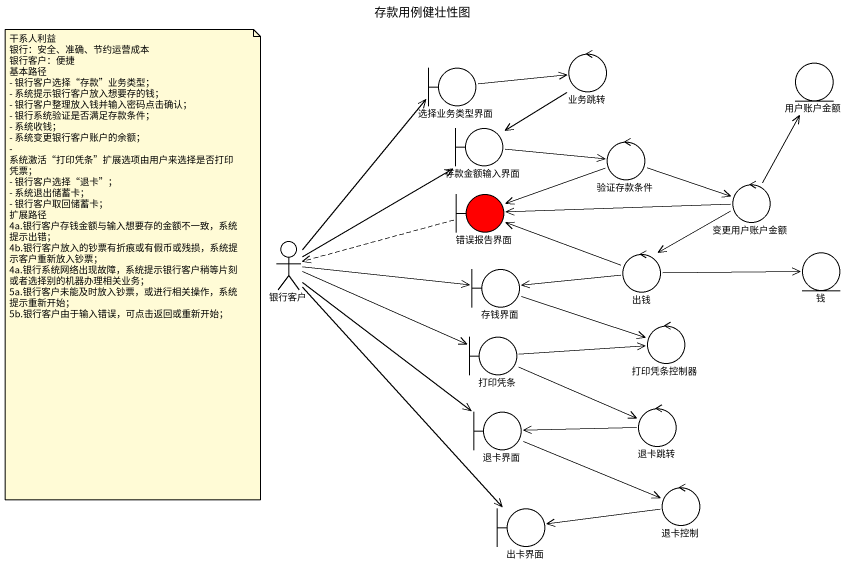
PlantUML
@startuml
title 存款用例健壮性图
boundary 选择业务类型界面
control 业务跳转
entity 用户账户金额
boundary 存款金额输入界面
control 验证存款条件
control 变更用户账户金额
boundary 错误报告界面 #FF0000
actor 银行客户
control 出钱
entity 钱
boundary 存钱界面
boundary 打印凭条
control 打印凭条控制器
boundary 退卡界面
control 退卡跳转
control 退卡控制
boundary 出卡界面
选择业务类型界面 -right-> 业务跳转
业务跳转 --> 存款金额输入界面
存款金额输入界面 -right-> 验证存款条件
验证存款条件 -right-> 变更用户账户金额
验证存款条件 -left-> 错误报告界面
变更用户账户金额 -up-> 用户账户金额
变更用户账户金额 -left-> 错误报告界面
变更用户账户金额 --> 出钱
错误报告界面 .left.> 银行客户
银行客户 -up-> 选择业务类型界面
银行客户 -up-> 存款金额输入界面
银行客户 -right-> 存钱界面
银行客户 -right-> 打印凭条
银行客户 --> 退卡界面
银行客户 --> 出卡界面
出钱 -left-> 错误报告界面
出钱 -right-> 钱
出钱 -left-> 存钱界面
存钱界面 -right-> 打印凭条控制器
打印凭条 -right-> 打印凭条控制器
打印凭条 -right-> 退卡跳转
退卡界面 -right-> 退卡控制
退卡跳转 -left-> 退卡界面
退卡控制 -left-> 出卡界面
note as N1
  干系人利益
  银行：安全、准确、节约运营成本
  银行客户：便捷
  基本路径
  - 银行客户选择“存款”业务类型；
  - 系统提示银行客户放入想要存的钱；
  - 银行客户整理放入钱并输入密码点击确认；
  - 银行系统验证是否满足存款条件；
  - 系统收钱；
  - 系统变更银行客户账户的余额；
  - 系统激活“打印凭条”扩展选项由用户来选择是否打印凭票；
  - 银行客户选择“退卡”；
  - 系统退出储蓄卡；
  - 银行客户取回储蓄卡；
  扩展路径
  4a.银行客户存钱金额与输入想要存的金额不一致，系统提示出错；
  4b.银行客户放入的钞票有折痕或有假币或残损，系统提示客户重新放入钞票；
  4a.银行系统网络出现故障，系统提示银行客户稍等片刻或者选择别的机器办理相关业务；
  5a.银行客户未能及时放入钞票，或进行相关操作，系统提示重新开始；
  5b.银行客户由于输入错误，可点击返回或重新开始；
end note
@enduml
